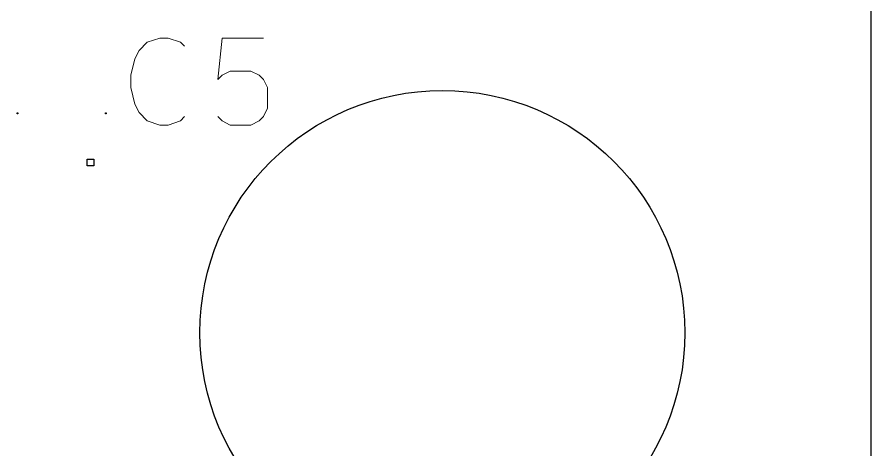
# Model space of a CAD drawing. Header units: millimetres. Extents: x -139 to 75, y -28 to 93.
# Drawn here: x -97.32 to -87.36, y 58.37 to 63.42 of the extents above; entities that cross this region are included whole.
import ezdxf

# ---------------------------------------------------------------- set-up
doc = ezdxf.new("R2010")
doc.units = ezdxf.units.MM
doc.header["$MEASUREMENT"] = 0
doc.header["$XCLIPFRAME"] = 0
doc.layers.add('Layer 1', color=7, linetype='Continuous')
picture_1 = doc.add_image_def('image123.jpg', size_in_pixel=(407, 407))
picture_2 = doc.add_image_def('image176.jpg', size_in_pixel=(45, 73))
picture_3 = doc.add_image_def('image177.jpg', size_in_pixel=(41, 73))

msp = doc.modelspace()

# ---------------------------------------------------------------- linework, layer by layer
at = {"layer": 'Layer 1', "color": 52, "lineweight": 30}
msp.add_open_spline([(-87.3557, 69.7362), (-87.3557, 69.7362), (-87.3557, 19.7364), (-87.3557, 19.7364)], degree=3, dxfattribs=at)
at = {"layer": 'Layer 1', "color": 136, "lineweight": 20}
for points, knots in [([(-95.3618, 62.2585), (-95.3618, 62.2585), (-95.41, 62.2077), (-95.41, 62.2077), (-95.41, 62.2077), (-95.41, 62.2077), (-95.5548, 62.1594), (-95.5548, 62.1594), (-95.5548, 62.1594), (-95.5548, 62.1594), (-95.6513, 62.1594), (-95.6513, 62.1594), (-95.6513, 62.1594), (-95.6513, 62.1594), (-95.7961, 62.2077), (-95.7961, 62.2077), (-95.7961, 62.2077), (-95.7961, 62.2077), (-95.8926, 62.3067), (-95.8926, 62.3067), (-95.8926, 62.3067), (-95.8926, 62.3067), (-95.9409, 62.4032), (-95.9409, 62.4032), (-95.9409, 62.4032), (-95.9409, 62.4032), (-95.9891, 62.5963), (-95.9891, 62.5963), (-95.9891, 62.5963), (-95.9891, 62.5963), (-95.9891, 62.7411), (-95.9891, 62.7411), (-95.9891, 62.7411), (-95.9891, 62.7411), (-95.9409, 62.9341), (-95.9409, 62.9341), (-95.9409, 62.9341), (-95.9409, 62.9341), (-95.8926, 63.0306), (-95.8926, 63.0306), (-95.8926, 63.0306), (-95.8926, 63.0306), (-95.7961, 63.1271), (-95.7961, 63.1271), (-95.7961, 63.1271), (-95.7961, 63.1271), (-95.6513, 63.1754), (-95.6513, 63.1754), (-95.6513, 63.1754), (-95.6513, 63.1754), (-95.5548, 63.1754), (-95.5548, 63.1754), (-95.5548, 63.1754), (-95.5548, 63.1754), (-95.41, 63.1271), (-95.41, 63.1271), (-95.41, 63.1271), (-95.41, 63.1271), (-95.3618, 63.0789), (-95.3618, 63.0789)], [0, 0, 0, 0, 0.0625, 0.0625, 0.0625, 0.0625, 0.125, 0.125, 0.125, 0.125, 0.1875, 0.1875, 0.1875, 0.1875, 0.25, 0.25, 0.25, 0.25, 0.3125, 0.3125, 0.3125, 0.3125, 0.375, 0.375, 0.375, 0.375, 0.4375, 0.4375, 0.4375, 0.4375, 0.5, 0.5, 0.5, 0.5, 0.5625, 0.5625, 0.5625, 0.5625, 0.625, 0.625, 0.625, 0.625, 0.6875, 0.6875, 0.6875, 0.6875, 0.75, 0.75, 0.75, 0.75, 0.8125, 0.8125, 0.8125, 0.8125, 0.875, 0.875, 0.875, 0.875, 1, 1, 1, 1]), ([(-94.4423, 63.1754), (-94.4423, 63.1754), (-94.9249, 63.1754), (-94.9249, 63.1754), (-94.9249, 63.1754), (-94.9249, 63.1754), (-94.9731, 62.6928), (-94.9731, 62.6928), (-94.9731, 62.6928), (-94.9731, 62.6928), (-94.9249, 62.7411), (-94.9249, 62.7411), (-94.9249, 62.7411), (-94.9249, 62.7411), (-94.8284, 62.7893), (-94.8284, 62.7893), (-94.8284, 62.7893), (-94.8284, 62.7893), (-94.5871, 62.7893), (-94.5871, 62.7893), (-94.5871, 62.7893), (-94.5871, 62.7893), (-94.4905, 62.7411), (-94.4905, 62.7411), (-94.4905, 62.7411), (-94.4905, 62.7411), (-94.4423, 62.6928), (-94.4423, 62.6928), (-94.4423, 62.6928), (-94.4423, 62.6928), (-94.394, 62.5963), (-94.394, 62.5963), (-94.394, 62.5963), (-94.394, 62.5963), (-94.394, 62.355), (-94.394, 62.355), (-94.394, 62.355), (-94.394, 62.355), (-94.4423, 62.2585), (-94.4423, 62.2585), (-94.4423, 62.2585), (-94.4423, 62.2585), (-94.4905, 62.2077), (-94.4905, 62.2077), (-94.4905, 62.2077), (-94.4905, 62.2077), (-94.5871, 62.1594), (-94.5871, 62.1594), (-94.5871, 62.1594), (-94.5871, 62.1594), (-94.8284, 62.1594), (-94.8284, 62.1594), (-94.8284, 62.1594), (-94.8284, 62.1594), (-94.9249, 62.2077), (-94.9249, 62.2077), (-94.9249, 62.2077), (-94.9249, 62.2077), (-94.9731, 62.2585), (-94.9731, 62.2585)], [0, 0, 0, 0, 0.0625, 0.0625, 0.0625, 0.0625, 0.125, 0.125, 0.125, 0.125, 0.1875, 0.1875, 0.1875, 0.1875, 0.25, 0.25, 0.25, 0.25, 0.3125, 0.3125, 0.3125, 0.3125, 0.375, 0.375, 0.375, 0.375, 0.4375, 0.4375, 0.4375, 0.4375, 0.5, 0.5, 0.5, 0.5, 0.5625, 0.5625, 0.5625, 0.5625, 0.625, 0.625, 0.625, 0.625, 0.6875, 0.6875, 0.6875, 0.6875, 0.75, 0.75, 0.75, 0.75, 0.8125, 0.8125, 0.8125, 0.8125, 0.875, 0.875, 0.875, 0.875, 1, 1, 1, 1]), ([(-94.4423, 63.1754), (-94.4423, 63.1754), (-94.4423, 63.1754), (-94.4423, 63.1754), (-94.4423, 63.1754), (-94.4423, 63.1754), (-94.4423, 63.1754), (-94.4423, 63.1754)], [0, 0, 0, 0, 0.333333, 0.333333, 0.333333, 0.333333, 1, 1, 1, 1]), ([(-95.3618, 62.2585), (-95.3618, 62.2585), (-95.3618, 62.2585), (-95.3618, 62.2585), (-95.3618, 62.2585), (-95.3618, 62.2585), (-95.3618, 62.2585), (-95.3618, 62.2585)], [0, 0, 0, 0, 0.333333, 0.333333, 0.333333, 0.333333, 1, 1, 1, 1])]:
    msp.add_open_spline(points, degree=3, knots=knots, dxfattribs=at)
at = {"layer": 'Layer 1', "color": 136, "lineweight": 30}
msp.add_open_spline([(-89.526, 59.7348), (-89.526, 61.2969), (-90.7923, 62.5632), (-92.3544, 62.5632), (-92.3544, 62.5632), (-93.9165, 62.5632), (-95.1828, 61.2969), (-95.1828, 59.7348), (-95.1828, 59.7348), (-95.1828, 58.1727), (-93.9165, 56.9064), (-92.3544, 56.9064), (-92.3544, 56.9064), (-90.7923, 56.9064), (-89.526, 58.1727), (-89.526, 59.7348)], degree=3, knots=[0, 0, 0, 0, 0.2, 0.2, 0.2, 0.2, 0.4, 0.4, 0.4, 0.4, 0.6, 0.6, 0.6, 0.6, 1, 1, 1, 1], dxfattribs=at)

# ---------------------------------------------------------------- pictures from other files: only their frames are drawn
at = {"layer": 'Layer 1', "color": 136}
image = msp.add_image(picture_2, insert=(-95.9891, 62.1594), size_in_units=(0.625, 1.0139), dxfattribs=at)
image.set_boundary_path([(-95.989, 62.16), (-95.362, 63.175)])
image.dxf.flags = 3
image = msp.add_image(picture_3, insert=(-94.9731, 62.1594), size_in_units=(0.5694, 1.0139), dxfattribs=at)
image.set_boundary_path([(-94.973, 62.16), (-94.394, 63.175)])
image.dxf.flags = 3
image = msp.add_image(picture_1, insert=(-95.1828, 56.9064), size_in_units=(5.6528, 5.6528), dxfattribs=at)
image.set_boundary_path([(-95.183, 56.906), (-89.526, 62.563)])
image.dxf.flags = 3

doc.saveas('drawing.dxf')
